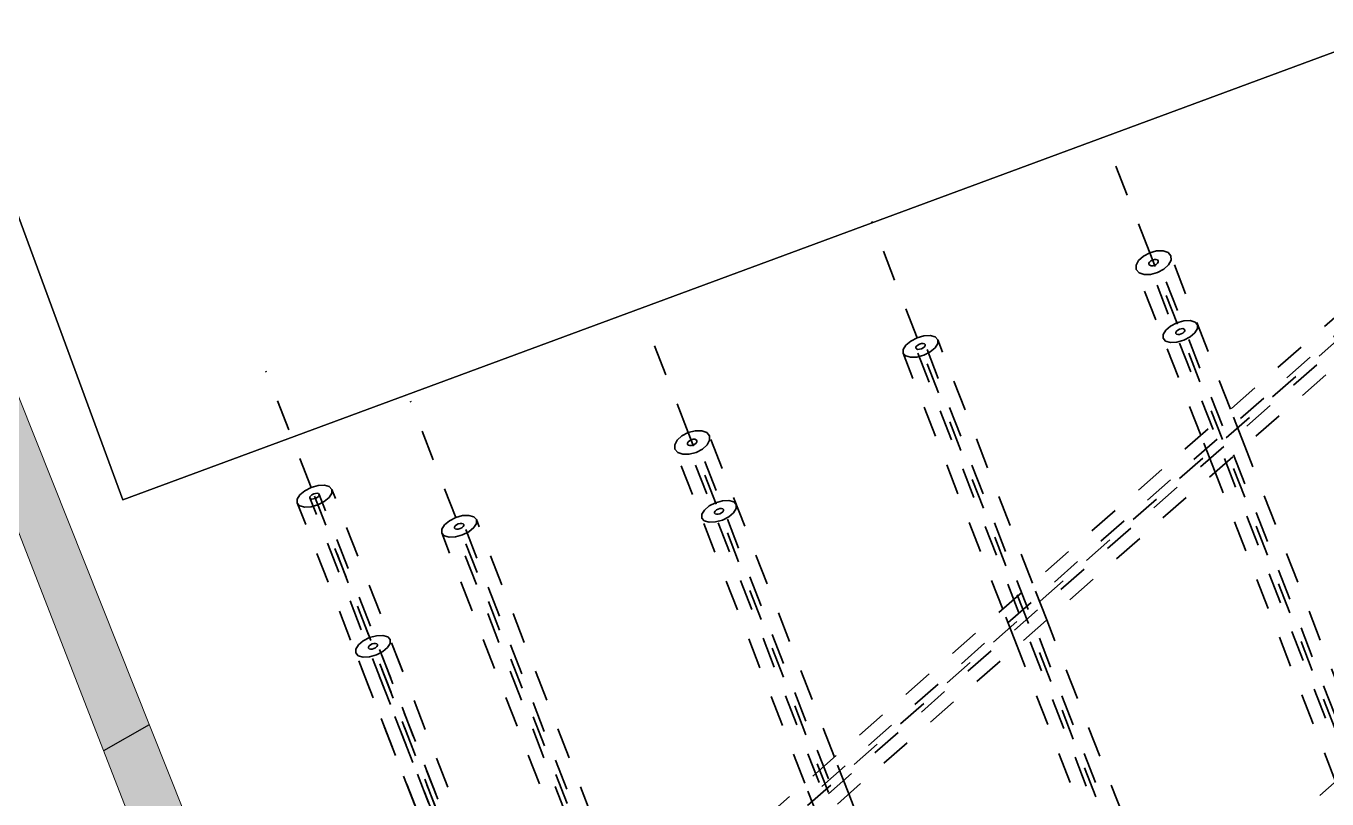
# Model space of a CAD drawing. Header units: metres. Extents: x 2688466 to 2688595, y 1221626 to 1221756.
# Drawn here: x 2688539.07 to 2688543.274, y 1221699.426 to 1221701.922 of the extents above; entities that cross this region are included whole.
import ezdxf

# ---------------------------------------------------------------- set-up
doc = ezdxf.new("R2010")
doc.units = ezdxf.units.M
doc.linetypes.add('AUSGEZOGEN', pattern=[0])
doc.linetypes.add('VERDECKT2_S2', pattern=[0.15, 0.1, -0.05])
for name, color, linetype, lineweight in [('Beton Ansicht', 7, 'AUSGEZOGEN', 35), ('Schnittbeschriftung', 7, 'AUSGEZOGEN', 50), ('Standard', 7, 'AUSGEZOGEN', 13), ('Tiefbau Global', 250, 'AUSGEZOGEN', 35)]:
    doc.layers.add(name, color=color, linetype=linetype, lineweight=lineweight)

msp = doc.modelspace()

# ---------------------------------------------------------------- hatches: boundary and pattern name
at = {"layer": 'Standard', "linetype": 'AUSGEZOGEN', "lineweight": 13, "transparency": 33554559}
h = msp.add_hatch(color=7, dxfattribs=at)
h.set_gradient(color1=(240, 240, 180), color2=(240, 240, 180), one_color=1)
h.paths.add_polyline_path([(2688538.4128, 1221701.9134), (2688539.4939, 1221699.137), (2688539.5809, 1221699.3841), (2688538.8322, 1221701.2593), (2688538.5756, 1221701.9768)], flags=0)
at = {"layer": 'Standard', "linetype": 'AUSGEZOGEN', "lineweight": 25, "transparency": 33554687}
h = msp.add_hatch(dxfattribs=at)
h.set_pattern_fill('MUSTER', scale=0.6225, angle=119.9, style=0, pattern_type=2)
h.set_pattern_definition([(119.9, (2688526.3441, 1221731.6137), (-0.849952, 0.229335), [0.6225, -0.6225]), (209.9, (2688526.3441, 1221731.6137), (-0.229335, -0.849952), [0.6225, -0.6225])])
h.paths.add_polyline_path([(2688538.4128, 1221701.9134), (2688539.4178, 1221699.3325), (2688539.5809, 1221699.3841), (2688538.8322, 1221701.2593), (2688538.5756, 1221701.9768)], flags=0)

# ---------------------------------------------------------------- linework, layer by layer
at = {"layer": 'Beton Ansicht', "linetype": 'VERDECKT2_S2', "lineweight": 35, "transparency": 33554687}
for p, q in [((2688539.4914, 1221697.5581), (2688544.8533, 1221702.2651)), ((2688540.5608, 1221698.5767), (2688544.7912, 1221702.2904)), ((2688540.5898, 1221698.5436), (2688544.8202, 1221702.2573)), ((2688540.6109, 1221698.5196), (2688544.8413, 1221702.2333)), ((2688540.64, 1221698.4865), (2688544.8703, 1221702.2002)), ((2688542.7014, 1221701.1904), (2688542.5652, 1221701.5399)), ((2688542.7014, 1221701.1904), (2688542.6434, 1221701.3393)), ((2688541.9498, 1221700.9157), (2688541.8035, 1221701.2912)), ((2688540.9963, 1221697.4585), (2688545.2266, 1221701.1722)), ((2688542.6809, 1221701.1796), (2688542.6655, 1221701.1656)), ((2688542.7014, 1221701.1904), (2688542.6809, 1221701.1796)), ((2688542.7237, 1221701.1962), (2688542.7014, 1221701.1904)), ((2688544.5332, 1221696.4868), (2688542.7014, 1221701.1904)), ((2688542.7446, 1221701.1964), (2688542.7237, 1221701.1962)), ((2688542.7607, 1221701.1907), (2688542.7446, 1221701.1964)), ((2688542.7698, 1221701.1801), (2688542.7607, 1221701.1907)), ((2688542.9625, 1221700.6851), (2688542.7698, 1221701.1801)), ((2688542.7703, 1221701.1661), (2688542.7698, 1221701.1801)), ((2688542.6655, 1221701.1656), (2688542.6574, 1221701.1504)), ((2688542.6574, 1221701.1504), (2688542.6579, 1221701.1365)), ((2688542.8666, 1221700.6009), (2688542.6579, 1221701.1365)), ((2688542.6579, 1221701.1365), (2688542.667, 1221701.1259)), ((2688542.701, 1221701.1602), (2688542.6988, 1221701.1562)), ((2688542.6988, 1221701.1562), (2688542.6989, 1221701.1525)), ((2688542.6989, 1221701.1525), (2688542.7014, 1221701.1497)), ((2688544.5034, 1221696.5192), (2688542.6989, 1221701.1525)), ((2688542.7051, 1221701.164), (2688542.701, 1221701.1602)), ((2688542.7014, 1221701.1497), (2688542.7057, 1221701.1481)), ((2688542.7105, 1221701.1668), (2688542.7051, 1221701.164)), ((2688542.7057, 1221701.1481), (2688542.7112, 1221701.1482)), ((2688542.7165, 1221701.1684), (2688542.7105, 1221701.1668)), ((2688542.7112, 1221701.1482), (2688542.7172, 1221701.1497)), ((2688542.722, 1221701.1684), (2688542.7165, 1221701.1684)), ((2688542.7172, 1221701.1497), (2688542.7226, 1221701.1526)), ((2688542.7264, 1221701.1669), (2688542.722, 1221701.1684)), ((2688542.7226, 1221701.1526), (2688542.7268, 1221701.1563)), ((2688542.7263, 1221701.1262), (2688542.7468, 1221701.137)), ((2688542.7288, 1221701.1641), (2688542.7264, 1221701.1669)), ((2688542.7268, 1221701.1563), (2688542.7289, 1221701.1604)), ((2688542.7289, 1221701.1604), (2688542.7288, 1221701.1641)), ((2688544.5332, 1221696.5308), (2688542.7288, 1221701.1641)), ((2688542.7468, 1221701.137), (2688542.7622, 1221701.151)), ((2688542.7622, 1221701.151), (2688542.7703, 1221701.1661)), ((2688542.667, 1221701.1259), (2688542.6832, 1221701.1202)), ((2688542.6832, 1221701.1202), (2688542.704, 1221701.1203)), ((2688542.704, 1221701.1203), (2688542.7263, 1221701.1262)), ((2688542.7896, 1221700.9638), (2688542.7691, 1221700.9533)), ((2688542.8118, 1221700.97), (2688542.7896, 1221700.9638)), ((2688542.8323, 1221700.971), (2688542.8118, 1221700.97)), ((2688542.848, 1221700.9666), (2688542.8323, 1221700.971)), ((2688542.8564, 1221700.9576), (2688542.848, 1221700.9666)), ((2688541.2104, 1221700.6097), (2688541.0743, 1221700.9593)), ((2688541.972, 1221700.9219), (2688541.9498, 1221700.9157)), ((2688541.9925, 1221700.9229), (2688541.972, 1221700.9219)), ((2688542.0082, 1221700.9186), (2688541.9925, 1221700.9229)), ((2688542.7447, 1221700.9264), (2688542.7446, 1221700.914)), ((2688542.7533, 1221700.9402), (2688542.7447, 1221700.9264)), ((2688542.7691, 1221700.9533), (2688542.7533, 1221700.9402)), ((2688542.7879, 1221700.937), (2688542.7856, 1221700.9333)), ((2688542.7856, 1221700.9333), (2688542.7856, 1221700.93)), ((2688542.7856, 1221700.93), (2688542.7878, 1221700.9276)), ((2688542.7878, 1221700.9276), (2688542.792, 1221700.9264)), ((2688542.7921, 1221700.9405), (2688542.7879, 1221700.937)), ((2688542.792, 1221700.9264), (2688542.7975, 1221700.9267)), ((2688542.7976, 1221700.9433), (2688542.7921, 1221700.9405)), ((2688542.7975, 1221700.9267), (2688542.8034, 1221700.9284)), ((2688542.8035, 1221700.9449), (2688542.7976, 1221700.9433)), ((2688542.8034, 1221700.9284), (2688542.8089, 1221700.9311)), ((2688542.809, 1221700.9452), (2688542.8035, 1221700.9449)), ((2688542.8089, 1221700.9311), (2688542.8131, 1221700.9346)), ((2688542.8132, 1221700.944), (2688542.809, 1221700.9452)), ((2688542.8131, 1221700.9346), (2688542.8154, 1221700.9383)), ((2688542.8154, 1221700.9416), (2688542.8132, 1221700.944)), ((2688542.8154, 1221700.9383), (2688542.8154, 1221700.9416)), ((2688542.832, 1221700.9183), (2688542.8477, 1221700.9314)), ((2688542.8477, 1221700.9314), (2688542.8563, 1221700.9452)), ((2688542.8563, 1221700.9452), (2688542.8564, 1221700.9576)), ((2688541.9049, 1221700.8783), (2688541.9048, 1221700.866)), ((2688541.9135, 1221700.8921), (2688541.9049, 1221700.8783)), ((2688541.9292, 1221700.9053), (2688541.9135, 1221700.8921)), ((2688541.9498, 1221700.9157), (2688541.9292, 1221700.9053)), ((2688541.9481, 1221700.8889), (2688541.9458, 1221700.8852)), ((2688541.9458, 1221700.8852), (2688541.9458, 1221700.882)), ((2688541.9458, 1221700.882), (2688541.948, 1221700.8795)), ((2688543.8755, 1221695.927), (2688541.9458, 1221700.882)), ((2688541.948, 1221700.8795), (2688541.9522, 1221700.8784)), ((2688541.9523, 1221700.8924), (2688541.9481, 1221700.8889)), ((2688543.9061, 1221695.8925), (2688541.9498, 1221700.9157)), ((2688541.9522, 1221700.8784), (2688541.9577, 1221700.8786)), ((2688541.9578, 1221700.8952), (2688541.9523, 1221700.8924)), ((2688541.9577, 1221700.8786), (2688541.9636, 1221700.8803)), ((2688541.9637, 1221700.8969), (2688541.9578, 1221700.8952)), ((2688541.9636, 1221700.8803), (2688541.9691, 1221700.8831)), ((2688541.9692, 1221700.8971), (2688541.9637, 1221700.8969)), ((2688541.9691, 1221700.8831), (2688541.9733, 1221700.8866)), ((2688541.9734, 1221700.896), (2688541.9692, 1221700.8971)), ((2688541.9733, 1221700.8866), (2688541.9756, 1221700.8903)), ((2688541.9756, 1221700.8936), (2688541.9734, 1221700.896)), ((2688541.9756, 1221700.8903), (2688541.9756, 1221700.8936)), ((2688543.9053, 1221695.9387), (2688541.9756, 1221700.8936)), ((2688541.9921, 1221700.8703), (2688542.0079, 1221700.8834)), ((2688542.0079, 1221700.8834), (2688542.0165, 1221700.8972)), ((2688542.0166, 1221700.9095), (2688542.0082, 1221700.9186)), ((2688542.0165, 1221700.8972), (2688542.0166, 1221700.9095)), ((2688542.3227, 1221700.1235), (2688542.0166, 1221700.9095)), ((2688542.7446, 1221700.914), (2688542.753, 1221700.905)), ((2688542.753, 1221700.905), (2688542.7687, 1221700.9006)), ((2688542.7687, 1221700.9006), (2688542.7892, 1221700.9016)), ((2688542.7892, 1221700.9016), (2688542.8114, 1221700.9079)), ((2688542.8114, 1221700.9079), (2688542.832, 1221700.9183)), ((2688542.2268, 1221700.0392), (2688541.9048, 1221700.866)), ((2688541.9048, 1221700.866), (2688541.9132, 1221700.8569)), ((2688541.9132, 1221700.8569), (2688541.9289, 1221700.8526)), ((2688541.9289, 1221700.8526), (2688541.9494, 1221700.8536)), ((2688541.9494, 1221700.8536), (2688541.9716, 1221700.8598)), ((2688541.9716, 1221700.8598), (2688541.9921, 1221700.8703)), ((2688539.9918, 1221700.4322), (2688539.8455, 1221700.8077)), ((2688541.2104, 1221700.6097), (2688541.1524, 1221700.7587)), ((2688540.4589, 1221700.3351), (2688540.3126, 1221700.7106)), ((2688543.0089, 1221700.5661), (2688542.9625, 1221700.6851)), ((2688541.1746, 1221700.5849), (2688541.1665, 1221700.5698)), ((2688541.19, 1221700.5989), (2688541.1746, 1221700.5849)), ((2688541.2104, 1221700.6097), (2688541.19, 1221700.5989)), ((2688541.2142, 1221700.5833), (2688541.21, 1221700.5796)), ((2688541.2328, 1221700.6156), (2688541.2104, 1221700.6097)), ((2688543.0423, 1221695.9062), (2688541.2104, 1221700.6097)), ((2688541.2196, 1221700.5862), (2688541.2142, 1221700.5833)), ((2688541.2256, 1221700.5878), (2688541.2196, 1221700.5862)), ((2688541.2311, 1221700.5878), (2688541.2256, 1221700.5878)), ((2688541.2354, 1221700.5863), (2688541.2311, 1221700.5878)), ((2688541.2536, 1221700.6157), (2688541.2328, 1221700.6156)), ((2688541.2378, 1221700.5834), (2688541.2354, 1221700.5863)), ((2688541.238, 1221700.5797), (2688541.2378, 1221700.5834)), ((2688543.0423, 1221695.9502), (2688541.2378, 1221700.5834)), ((2688541.2698, 1221700.61), (2688541.2536, 1221700.6157)), ((2688541.2788, 1221700.5994), (2688541.2698, 1221700.61)), ((2688541.2713, 1221700.5704), (2688541.2794, 1221700.5855)), ((2688541.683, 1221699.5618), (2688541.2788, 1221700.5994)), ((2688541.2794, 1221700.5855), (2688541.2788, 1221700.5994)), ((2688542.9129, 1221700.4819), (2688542.8666, 1221700.6009)), ((2688541.1665, 1221700.5698), (2688541.167, 1221700.5559)), ((2688541.587, 1221699.4776), (2688541.167, 1221700.5559)), ((2688541.167, 1221700.5559), (2688541.1761, 1221700.5453)), ((2688541.1761, 1221700.5453), (2688541.1922, 1221700.5396)), ((2688541.21, 1221700.5796), (2688541.2079, 1221700.5755)), ((2688541.2079, 1221700.5755), (2688541.208, 1221700.5718)), ((2688541.208, 1221700.5718), (2688541.2104, 1221700.569)), ((2688543.0125, 1221695.9386), (2688541.208, 1221700.5718)), ((2688541.2104, 1221700.569), (2688541.2147, 1221700.5675)), ((2688541.2131, 1221700.5397), (2688541.2354, 1221700.5456)), ((2688541.2147, 1221700.5675), (2688541.2203, 1221700.5675)), ((2688541.2203, 1221700.5675), (2688541.2263, 1221700.5691)), ((2688541.2263, 1221700.5691), (2688541.2317, 1221700.572)), ((2688541.2317, 1221700.572), (2688541.2358, 1221700.5757)), ((2688541.2354, 1221700.5456), (2688541.2559, 1221700.5563)), ((2688541.2358, 1221700.5757), (2688541.238, 1221700.5797)), ((2688541.2559, 1221700.5563), (2688541.2713, 1221700.5704)), ((2688543.398, 1221699.5669), (2688543.0089, 1221700.5661)), ((2688541.1922, 1221700.5396), (2688541.2131, 1221700.5397)), ((2688543.3021, 1221699.4827), (2688542.9129, 1221700.4819)), ((2688539.9712, 1221700.4217), (2688539.9554, 1221700.4086)), ((2688539.9918, 1221700.4322), (2688539.9712, 1221700.4217)), ((2688540.014, 1221700.4384), (2688539.9918, 1221700.4322)), ((2688541.9261, 1221695.4655), (2688539.9918, 1221700.4322)), ((2688540.0345, 1221700.4394), (2688540.014, 1221700.4384)), ((2688540.0502, 1221700.435), (2688540.0345, 1221700.4394)), ((2688540.0586, 1221700.426), (2688540.0502, 1221700.435)), ((2688540.0585, 1221700.4136), (2688540.0586, 1221700.426)), ((2688540.7233, 1221698.7193), (2688540.0586, 1221700.426)), ((2688539.9469, 1221700.3948), (2688539.9468, 1221700.3824)), ((2688540.6273, 1221698.6351), (2688539.9468, 1221700.3824)), ((2688539.9468, 1221700.3824), (2688539.9552, 1221700.3734)), ((2688539.9554, 1221700.4086), (2688539.9469, 1221700.3948)), ((2688539.9552, 1221700.3734), (2688539.9708, 1221700.3691)), ((2688539.9901, 1221700.4054), (2688539.9878, 1221700.4017)), ((2688539.9878, 1221700.4017), (2688539.9878, 1221700.3984)), ((2688539.9878, 1221700.3984), (2688539.99, 1221700.396)), ((2688541.8955, 1221695.5), (2688539.9878, 1221700.3984)), ((2688539.99, 1221700.396), (2688539.9942, 1221700.3948)), ((2688539.9943, 1221700.4089), (2688539.9901, 1221700.4054)), ((2688539.9913, 1221700.3701), (2688540.0136, 1221700.3763)), ((2688539.9942, 1221700.3948), (2688539.9997, 1221700.3951)), ((2688539.9998, 1221700.4117), (2688539.9943, 1221700.4089)), ((2688539.9997, 1221700.3951), (2688540.0056, 1221700.3968)), ((2688540.0057, 1221700.4133), (2688539.9998, 1221700.4117)), ((2688540.0056, 1221700.3968), (2688540.0111, 1221700.3996)), ((2688540.0112, 1221700.4136), (2688540.0057, 1221700.4133)), ((2688540.0111, 1221700.3996), (2688540.0153, 1221700.4031)), ((2688540.0153, 1221700.4124), (2688540.0112, 1221700.4136)), ((2688540.0136, 1221700.3763), (2688540.0341, 1221700.3867)), ((2688540.0176, 1221700.41), (2688540.0153, 1221700.4124)), ((2688540.0153, 1221700.4031), (2688540.0176, 1221700.4067)), ((2688540.0176, 1221700.4067), (2688540.0176, 1221700.41)), ((2688541.9253, 1221695.5116), (2688540.0176, 1221700.41)), ((2688540.0341, 1221700.3867), (2688540.0499, 1221700.3999)), ((2688540.0499, 1221700.3999), (2688540.0585, 1221700.4136)), ((2688541.2781, 1221700.3727), (2688541.2624, 1221700.3595)), ((2688541.2987, 1221700.3831), (2688541.2781, 1221700.3727)), ((2688541.3209, 1221700.3893), (2688541.2987, 1221700.3831)), ((2688541.3414, 1221700.3903), (2688541.3209, 1221700.3893)), ((2688541.3571, 1221700.386), (2688541.3414, 1221700.3903)), ((2688541.3655, 1221700.3769), (2688541.3571, 1221700.386)), ((2688541.3654, 1221700.3646), (2688541.3655, 1221700.3769)), ((2688539.9708, 1221700.3691), (2688539.9913, 1221700.3701)), ((2688540.4589, 1221700.3351), (2688540.4383, 1221700.3246)), ((2688540.4811, 1221700.3413), (2688540.4589, 1221700.3351)), ((2688542.4152, 1221695.3119), (2688540.4589, 1221700.3351)), ((2688540.5016, 1221700.3423), (2688540.4811, 1221700.3413)), ((2688540.5173, 1221700.3379), (2688540.5016, 1221700.3423)), ((2688540.5257, 1221700.3289), (2688540.5173, 1221700.3379)), ((2688541.2538, 1221700.3457), (2688541.2537, 1221700.3334)), ((2688541.2537, 1221700.3334), (2688541.2621, 1221700.3243)), ((2688541.2624, 1221700.3595), (2688541.2538, 1221700.3457)), ((2688541.297, 1221700.3563), (2688541.2947, 1221700.3526)), ((2688541.2947, 1221700.3526), (2688541.2947, 1221700.3494)), ((2688541.2947, 1221700.3494), (2688541.2969, 1221700.3469)), ((2688541.2969, 1221700.3469), (2688541.3011, 1221700.3458)), ((2688541.3012, 1221700.3598), (2688541.297, 1221700.3563)), ((2688541.3011, 1221700.3458), (2688541.3066, 1221700.346)), ((2688541.3067, 1221700.3626), (2688541.3012, 1221700.3598)), ((2688541.3066, 1221700.346), (2688541.3125, 1221700.3477)), ((2688541.3126, 1221700.3643), (2688541.3067, 1221700.3626)), ((2688541.3125, 1221700.3477), (2688541.318, 1221700.3505)), ((2688541.3181, 1221700.3645), (2688541.3126, 1221700.3643)), ((2688541.318, 1221700.3505), (2688541.3222, 1221700.354)), ((2688541.3222, 1221700.3634), (2688541.3181, 1221700.3645)), ((2688541.3205, 1221700.3272), (2688541.341, 1221700.3377)), ((2688541.3245, 1221700.361), (2688541.3222, 1221700.3634)), ((2688541.3222, 1221700.354), (2688541.3245, 1221700.3577)), ((2688541.3245, 1221700.3577), (2688541.3245, 1221700.361)), ((2688541.341, 1221700.3377), (2688541.3568, 1221700.3508)), ((2688541.3568, 1221700.3508), (2688541.3654, 1221700.3646)), ((2688542.1369, 1221694.9243), (2688540.0344, 1221700.3231)), ((2688540.4225, 1221700.3115), (2688540.4139, 1221700.2977)), ((2688540.4139, 1221700.2977), (2688540.4139, 1221700.2853)), ((2688540.4383, 1221700.3246), (2688540.4225, 1221700.3115)), ((2688540.4572, 1221700.3083), (2688540.4549, 1221700.3046)), ((2688540.4549, 1221700.3046), (2688540.4549, 1221700.3013)), ((2688540.4549, 1221700.3013), (2688540.4571, 1221700.2989)), ((2688542.3406, 1221695.4594), (2688540.4549, 1221700.3013)), ((2688540.4571, 1221700.2989), (2688540.4613, 1221700.2977)), ((2688540.4614, 1221700.3118), (2688540.4572, 1221700.3083)), ((2688540.4613, 1221700.2977), (2688540.4667, 1221700.298)), ((2688540.4669, 1221700.3146), (2688540.4614, 1221700.3118)), ((2688540.4667, 1221700.298), (2688540.4727, 1221700.2997)), ((2688540.4728, 1221700.3162), (2688540.4669, 1221700.3146)), ((2688540.4727, 1221700.2997), (2688540.4782, 1221700.3024)), ((2688540.4783, 1221700.3165), (2688540.4728, 1221700.3162)), ((2688540.4782, 1221700.3024), (2688540.4824, 1221700.3059)), ((2688540.4824, 1221700.3153), (2688540.4783, 1221700.3165)), ((2688540.4807, 1221700.2792), (2688540.5012, 1221700.2896)), ((2688540.4847, 1221700.3129), (2688540.4824, 1221700.3153)), ((2688540.4824, 1221700.3059), (2688540.4847, 1221700.3096)), ((2688540.4847, 1221700.3096), (2688540.4847, 1221700.3129)), ((2688542.4144, 1221695.358), (2688540.4847, 1221700.3129)), ((2688540.5012, 1221700.2896), (2688540.517, 1221700.3027)), ((2688540.517, 1221700.3027), (2688540.5256, 1221700.3165)), ((2688540.5256, 1221700.3165), (2688540.5257, 1221700.3289)), ((2688541.0432, 1221699.0002), (2688540.5257, 1221700.3289)), ((2688541.2621, 1221700.3243), (2688541.2777, 1221700.32)), ((2688541.2777, 1221700.32), (2688541.2982, 1221700.321)), ((2688541.2982, 1221700.321), (2688541.3205, 1221700.3272)), ((2688540.9472, 1221698.9159), (2688540.4139, 1221700.2853)), ((2688540.4139, 1221700.2853), (2688540.4223, 1221700.2763)), ((2688540.4223, 1221700.2763), (2688540.4379, 1221700.2719)), ((2688540.4379, 1221700.2719), (2688540.4584, 1221700.2729)), ((2688540.4584, 1221700.2729), (2688540.4807, 1221700.2792)), ((2688542.3691, 1221700.0045), (2688542.3227, 1221700.1235)), ((2688542.2731, 1221699.9202), (2688542.2268, 1221700.0392)), ((2688542.7582, 1221699.0053), (2688542.3691, 1221700.0045)), ((2688540.2028, 1221699.9537), (2688540.1806, 1221699.9475)), ((2688540.2233, 1221699.9547), (2688540.2028, 1221699.9537)), ((2688540.239, 1221699.9504), (2688540.2233, 1221699.9547)), ((2688540.1357, 1221699.9101), (2688540.1356, 1221699.8978)), ((2688540.1443, 1221699.9239), (2688540.1357, 1221699.9101)), ((2688540.1601, 1221699.9371), (2688540.1443, 1221699.9239)), ((2688540.1806, 1221699.9475), (2688540.1601, 1221699.9371)), ((2688540.1789, 1221699.9207), (2688540.1766, 1221699.917)), ((2688540.1766, 1221699.917), (2688540.1766, 1221699.9138)), ((2688540.1766, 1221699.9138), (2688540.1788, 1221699.9113)), ((2688542.0623, 1221695.0718), (2688540.1766, 1221699.9138)), ((2688540.1788, 1221699.9113), (2688540.183, 1221699.9102)), ((2688540.1831, 1221699.9242), (2688540.1789, 1221699.9207)), ((2688540.183, 1221699.9102), (2688540.1885, 1221699.9105)), ((2688540.1886, 1221699.927), (2688540.1831, 1221699.9242)), ((2688540.1885, 1221699.9105), (2688540.1944, 1221699.9121)), ((2688540.1945, 1221699.9287), (2688540.1886, 1221699.927)), ((2688540.1944, 1221699.9121), (2688540.1999, 1221699.9149)), ((2688540.2, 1221699.9289), (2688540.1945, 1221699.9287)), ((2688540.1999, 1221699.9149), (2688540.2041, 1221699.9184)), ((2688540.2042, 1221699.9278), (2688540.2, 1221699.9289)), ((2688540.2041, 1221699.9184), (2688540.2064, 1221699.9221)), ((2688540.2064, 1221699.9254), (2688540.2042, 1221699.9278)), ((2688540.2064, 1221699.9221), (2688540.2064, 1221699.9254)), ((2688542.1361, 1221694.9705), (2688540.2064, 1221699.9254)), ((2688540.223, 1221699.9021), (2688540.2387, 1221699.9152)), ((2688540.2387, 1221699.9152), (2688540.2473, 1221699.929)), ((2688540.2473, 1221699.9415), (2688540.239, 1221699.9504)), ((2688540.2474, 1221699.9413), (2688540.2473, 1221699.9415)), ((2688540.2473, 1221699.929), (2688540.2474, 1221699.9413)), ((2688540.7233, 1221698.7194), (2688540.2474, 1221699.9413)), ((2688542.6623, 1221698.921), (2688542.2731, 1221699.9202)), ((2688540.1356, 1221699.8978), (2688540.144, 1221699.8887)), ((2688541.8511, 1221695.493), (2688540.1356, 1221699.8978)), ((2688540.144, 1221699.8887), (2688540.1597, 1221699.8844)), ((2688540.1597, 1221699.8844), (2688540.1802, 1221699.8854)), ((2688540.1802, 1221699.8854), (2688540.2024, 1221699.8916)), ((2688540.2024, 1221699.8916), (2688540.223, 1221699.9021)), ((2688541.7293, 1221699.4428), (2688541.683, 1221699.5618)), ((2688541.6333, 1221699.3586), (2688541.587, 1221699.4776)), ((2688542.1184, 1221698.4436), (2688541.7293, 1221699.4428))]:
    msp.add_line(p, q, dxfattribs=at)
at = {"layer": 'Schnittbeschriftung', "color": 7, "linetype": 'AUSGEZOGEN', "lineweight": 13, "transparency": 33554687}
for points in [[(2688538.4128, 1221701.9134), (2688538.5756, 1221701.9768), (2688538.8322, 1221701.2593), (2688539.5809, 1221699.3841), (2688539.4939, 1221699.137), (2688539.4939, 1221699.137), (2688539.4939, 1221699.137), (2688538.4128, 1221701.9134)], [(2688539.1124, 1221698.9885), (2688539.0279, 1221698.9556), (2688537.9469, 1221701.732), (2688538.4128, 1221701.9134), (2688539.4939, 1221699.137), (2688539.5784, 1221699.1699), (2688540.9438, 1221695.6639), (2688540.5298, 1221695.5027), (2688540.4486, 1221695.5589), (2688539.1124, 1221698.9885)]]:
    msp.add_lwpolyline(points, close=True, dxfattribs=at)
at = {"layer": 'Tiefbau Global', "color": 1, "lineweight": 25, "transparency": 33554687}
for points in [[(2688539.383, 1221700.392), (2688539.383, 1221700.392), (2688528.044, 1221731.155), (2688528.044, 1221731.155)], [(2688539.383, 1221700.392), (2688539.383, 1221700.392), (2688567.785, 1221710.886), (2688567.785, 1221710.886)]]:
    msp.add_lwpolyline(points, close=True, dxfattribs=at)

doc.saveas('drawing.dxf')
